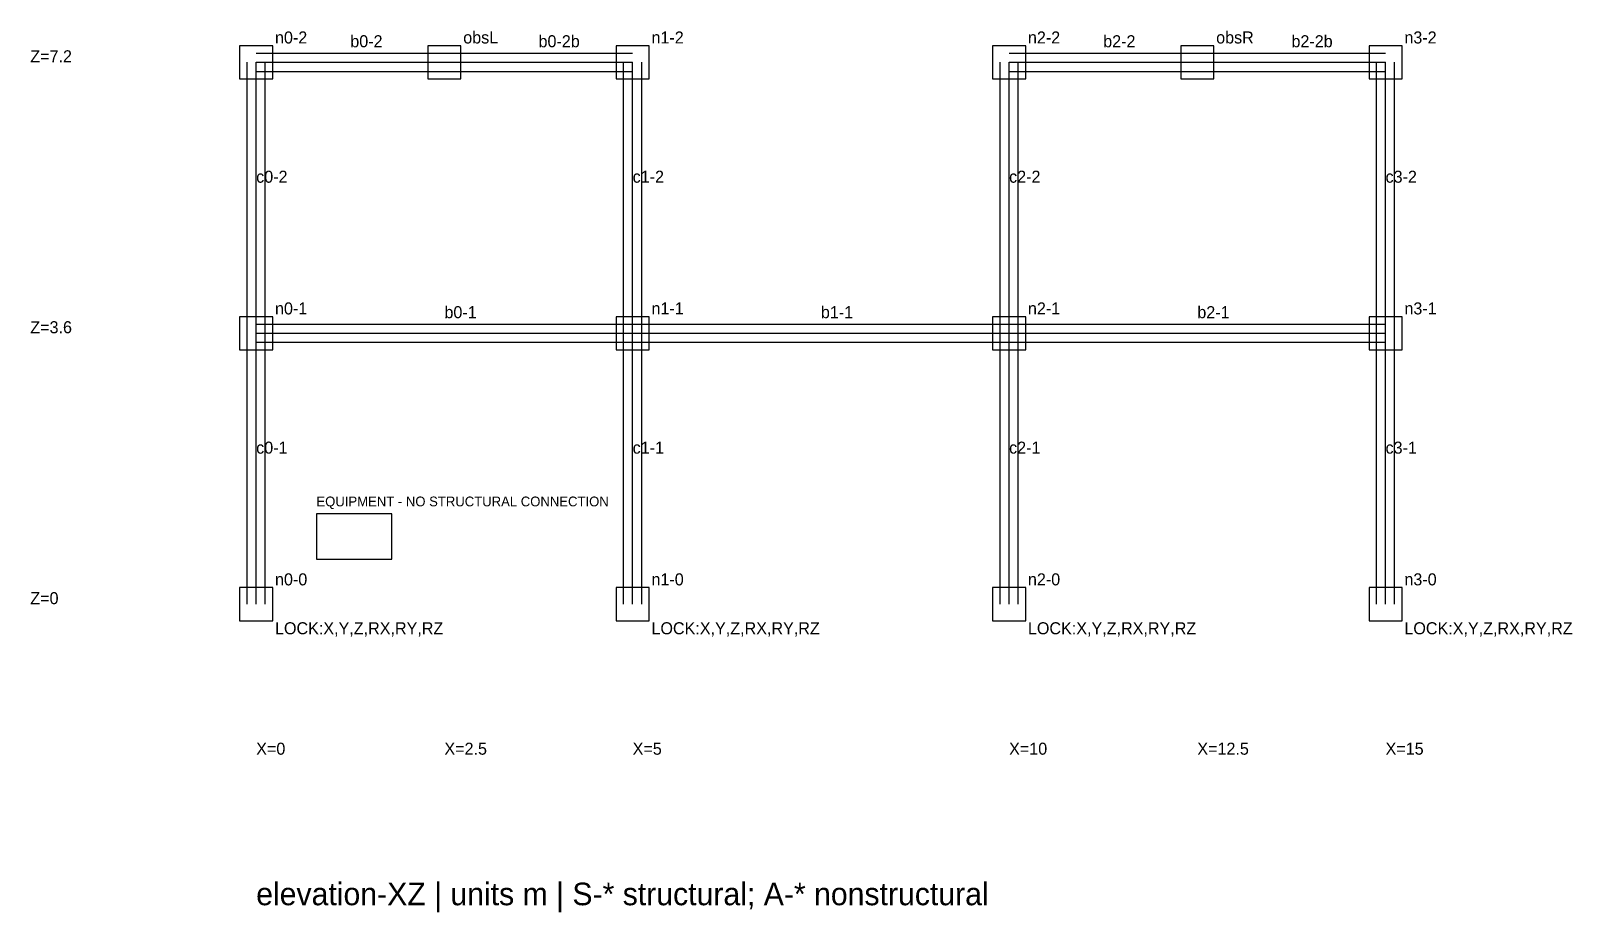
# Model space of a CAD drawing. Extents: x -3 to 17.5, y -4.1 to 7.6.
import ezdxf

# ---------------------------------------------------------------- set-up
doc = ezdxf.new("R2010")
doc.units = 0

msp = doc.modelspace()

# ---------------------------------------------------------------- linework, layer by layer
at = {"layer": 'A-COLUMN'}
for p, q in [((0.22, 7.42), (-0.22, 7.42)), ((-0.22, 7.42), (-0.22, 6.98)), ((0.22, 6.98), (0.22, 7.42)), ((2.72, 7.42), (2.28, 7.42)), ((2.28, 7.42), (2.28, 6.98)), ((2.72, 6.98), (2.72, 7.42)), ((5.22, 7.42), (4.78, 7.42)), ((4.78, 7.42), (4.78, 6.98)), ((5.22, 6.98), (5.22, 7.42)), ((10.22, 7.42), (9.78, 7.42)), ((9.78, 7.42), (9.78, 6.98)), ((10.22, 6.98), (10.22, 7.42)), ((12.72, 7.42), (12.28, 7.42)), ((12.28, 7.42), (12.28, 6.98)), ((12.72, 6.98), (12.72, 7.42)), ((15.22, 7.42), (14.78, 7.42)), ((14.78, 7.42), (14.78, 6.98)), ((15.22, 6.98), (15.22, 7.42)), ((-0.22, 6.98), (0.22, 6.98)), ((2.28, 6.98), (2.72, 6.98)), ((4.78, 6.98), (5.22, 6.98)), ((9.78, 6.98), (10.22, 6.98)), ((12.28, 6.98), (12.72, 6.98)), ((14.78, 6.98), (15.22, 6.98)), ((0.22, 3.82), (-0.22, 3.82)), ((-0.22, 3.82), (-0.22, 3.38)), ((0.22, 3.38), (0.22, 3.82)), ((5.22, 3.82), (4.78, 3.82)), ((4.78, 3.82), (4.78, 3.38)), ((5.22, 3.38), (5.22, 3.82)), ((10.22, 3.82), (9.78, 3.82)), ((9.78, 3.82), (9.78, 3.38)), ((10.22, 3.38), (10.22, 3.82)), ((15.22, 3.82), (14.78, 3.82)), ((14.78, 3.82), (14.78, 3.38)), ((15.22, 3.38), (15.22, 3.82)), ((-0.22, 3.38), (0.22, 3.38)), ((4.78, 3.38), (5.22, 3.38)), ((9.78, 3.38), (10.22, 3.38)), ((14.78, 3.38), (15.22, 3.38)), ((0.22, 0.22), (-0.22, 0.22)), ((-0.22, 0.22), (-0.22, -0.22)), ((0.22, -0.22), (0.22, 0.22)), ((5.22, 0.22), (4.78, 0.22)), ((4.78, 0.22), (4.78, -0.22)), ((5.22, -0.22), (5.22, 0.22)), ((10.22, 0.22), (9.78, 0.22)), ((9.78, 0.22), (9.78, -0.22)), ((10.22, -0.22), (10.22, 0.22)), ((15.22, 0.22), (14.78, 0.22)), ((14.78, 0.22), (14.78, -0.22)), ((15.22, -0.22), (15.22, 0.22)), ((-0.22, -0.22), (0.22, -0.22)), ((4.78, -0.22), (5.22, -0.22)), ((9.78, -0.22), (10.22, -0.22)), ((14.78, -0.22), (15.22, -0.22))]:
    msp.add_line(p, q, dxfattribs=at)
at = {"layer": 'A-EQUIPMENT'}
for p, q in [((1.8, 1.2), (0.8, 1.2)), ((0.8, 1.2), (0.8, 0.6)), ((1.8, 0.6), (1.8, 1.2)), ((0.8, 0.6), (1.8, 0.6))]:
    msp.add_line(p, q, dxfattribs=at)
at = {"layer": 'A-WALL'}
for p, q in [((-0.12, 3.6), (-0.12, 7.2)), ((0, 7.32), (2.5, 7.32)), ((0.12, 3.6), (0.12, 7.2)), ((2.5, 7.32), (5, 7.32)), ((4.88, 3.6), (4.88, 7.2)), ((5.12, 3.6), (5.12, 7.2)), ((9.88, 3.6), (9.88, 7.2)), ((10, 7.32), (12.5, 7.32)), ((10.12, 3.6), (10.12, 7.2)), ((12.5, 7.32), (15, 7.32)), ((14.88, 3.6), (14.88, 7.2)), ((15.12, 3.6), (15.12, 7.2)), ((0, 7.08), (2.5, 7.08)), ((2.5, 7.08), (5, 7.08)), ((10, 7.08), (12.5, 7.08)), ((12.5, 7.08), (15, 7.08)), ((0, 3.72), (5, 3.72)), ((5, 3.72), (10, 3.72)), ((10, 3.72), (15, 3.72)), ((-0.12, 0), (-0.12, 3.6)), ((0.12, 0), (0.12, 3.6)), ((4.88, 0), (4.88, 3.6)), ((5.12, 0), (5.12, 3.6)), ((9.88, 0), (9.88, 3.6)), ((10.12, 0), (10.12, 3.6)), ((14.88, 0), (14.88, 3.6)), ((15.12, 0), (15.12, 3.6)), ((0, 3.48), (5, 3.48)), ((5, 3.48), (10, 3.48)), ((10, 3.48), (15, 3.48))]:
    msp.add_line(p, q, dxfattribs=at)
at = {"layer": 'S-BEAM'}
for p, q in [((0, 7.2), (2.5, 7.2)), ((2.5, 7.2), (5, 7.2)), ((10, 7.2), (12.5, 7.2)), ((12.5, 7.2), (15, 7.2)), ((0, 3.6), (5, 3.6)), ((5, 3.6), (10, 3.6)), ((10, 3.6), (15, 3.6))]:
    msp.add_line(p, q, dxfattribs=at)
at = {"layer": 'S-COLUMN'}
for p, q in [((0, 3.6), (0, 7.2)), ((5, 3.6), (5, 7.2)), ((10, 3.6), (10, 7.2)), ((15, 3.6), (15, 7.2)), ((0, 0), (0, 3.6)), ((5, 0), (5, 3.6)), ((10, 0), (10, 3.6)), ((15, 0), (15, 3.6))]:
    msp.add_line(p, q, dxfattribs=at)

# ---------------------------------------------------------------- texts
at = {"layer": 'A-DIM'}
for s, p in [('Z=7.2', (-3, 7.2)), ('Z=3.6', (-3, 3.6)), ('Z=0', (-3, 0)), ('X=0', (0, -2)), ('X=2.5', (2.5, -2)), ('X=5', (5, -2)), ('X=10', (10, -2)), ('X=12.5', (12.5, -2)), ('X=15', (15, -2))]:
    msp.add_text(s, height=0.16, dxfattribs=at).set_placement(p)
at = {"layer": 'A-EQUIPMENT-TAG'}
msp.add_text('EQUIPMENT - NO STRUCTURAL CONNECTION', height=0.13, dxfattribs=at).set_placement((0.8, 1.3))
at = {"layer": 'A-SUPPORT'}
for p in [(0.25, -0.4), (5.25, -0.4), (10.25, -0.4), (15.25, -0.4)]:
    msp.add_text('LOCK:X,Y,Z,RX,RY,RZ', height=0.16, dxfattribs=at).set_placement(p)
at = {"layer": 'ANNOTATION'}
msp.add_text('elevation-XZ | units m | S-* structural; A-* nonstructural', height=0.3, dxfattribs=at).set_placement((0, -4))
at = {"layer": 'S-MEMBER-TAG'}
for s, p in [('b0-2', (1.25, 7.4)), ('b0-2b', (3.75, 7.4)), ('b2-2', (11.25, 7.4)), ('b2-2b', (13.75, 7.4)), ('c0-2', (0, 5.6)), ('c1-2', (5, 5.6)), ('c2-2', (10, 5.6)), ('c3-2', (15, 5.6)), ('b0-1', (2.5, 3.8)), ('b1-1', (7.5, 3.8)), ('b2-1', (12.5, 3.8)), ('c0-1', (0, 2)), ('c1-1', (5, 2)), ('c2-1', (10, 2)), ('c3-1', (15, 2))]:
    msp.add_text(s, height=0.16, dxfattribs=at).set_placement(p)
at = {"layer": 'S-NODE-TAG'}
for s, p in [('n0-2', (0.25, 7.45)), ('obsL', (2.75, 7.45)), ('n1-2', (5.25, 7.45)), ('n2-2', (10.25, 7.45)), ('obsR', (12.75, 7.45)), ('n3-2', (15.25, 7.45)), ('n0-1', (0.25, 3.85)), ('n1-1', (5.25, 3.85)), ('n2-1', (10.25, 3.85)), ('n3-1', (15.25, 3.85)), ('n0-0', (0.25, 0.25)), ('n1-0', (5.25, 0.25)), ('n2-0', (10.25, 0.25)), ('n3-0', (15.25, 0.25))]:
    msp.add_text(s, height=0.16, dxfattribs=at).set_placement(p)

doc.saveas('drawing.dxf')
